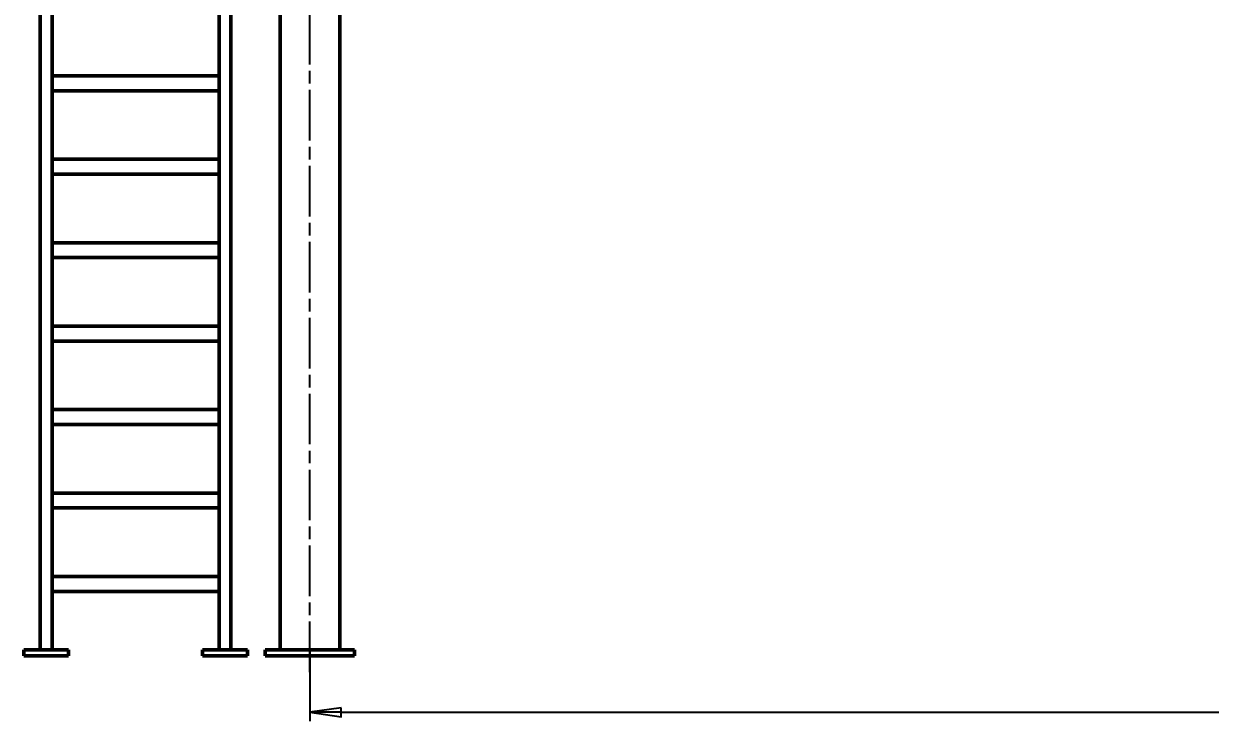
# Model space of a CAD drawing. Header units: millimetres. Extents: x 0 to 25230, y 0 to 17820.
# Drawn here: x 15005 to 18985, y 4766 to 7107 of the extents above; entities that cross this region are included whole.
import ezdxf

# ---------------------------------------------------------------- set-up
doc = ezdxf.new("R2010")
doc.units = ezdxf.units.MM
doc.header["$LTSCALE"] = 30
doc.linetypes.add('CHAIN', pattern=[0.7087, 0.4724, -0.0591, 0.1181, -0.0591])
for name, color, linetype, lineweight in [('Видимый контур (ГОСТ)', 7, 'Continuous', 50), ('Осевая линия (ГОСТ)', 7, 'Continuous', 25), ('Размер (ГОСТ)', 7, 'Continuous', 25)]:
    doc.layers.add(name, color=color, linetype=linetype, lineweight=lineweight)
doc.styles.add('Обычный текст (ГОСТ)', font='GOST Common Italic.ttf')
doc.dimstyles.new('Обычный (ГОСТ)', dxfattribs={"dimscale": 30, "dimtxt": 3.5, "dimasz": 3.5, "dimexe": 1, "dimexo": 0, "dimgap": 0.5, "dimtad": 1, "dimrnd": 1e-08, "dimtxsty": 'Обычный текст (ГОСТ)', "dimblk": 'Filled-1', "dimcen": 0.09, "dimdle": 15, "dimclrd": 256, "dimclre": 256, "dimclrt": 256, "dimazin": 2, "dimtfac": 0.714286, "dimtdec": 3, "dimtmove": 0, "dimatfit": 3, "dimfxl": 1, "dimtolj": 1, "dimlwd": 25, "dimlwe": 25, "dimarcsym": 0})

# ---------------------------------------------------------------- blocks, each defined once
blk = doc.blocks.new('Filled-1')
at = {"color": 0}
for p, q in [((0, 0), (-1, 0.143)), ((-1, 0.143), (-1, -0.143)), ((-1, 0), (0, 0)), ((-1, -0.143), (0, 0))]:
    blk.add_line(p, q, dxfattribs=at)
at = {"color": 0, "flags": 128}
blk.add_lwpolyline([(-1, -0.143), (0, 0), (-1, 0.143), (-1, -0.143)], dxfattribs=at)
at = {"color": 0}
blk.add_solid([(-1, -0.143), (0, 0), (-1, 0.143), (-1, -0.143)], dxfattribs=at)
blk = doc.blocks.new('*D153')
at = {"layer": 'Defpoints', "color": 0, "linetype": 'Continuous', "transparency": 16777216}
for p in [(15964.8, 5005.8), (23064.8, 4930.8), (23064.8, 4796.5)]:
    blk.add_point(p, dxfattribs=at)
at = {"layer": 'Размер (ГОСТ)', "linetype": 'Continuous', "lineweight": 25, "transparency": 16777216}
for p, q in [((15964.8, 5005.8), (15964.8, 4766.5)), ((23064.8, 4930.8), (23064.8, 4766.5)), ((16069.8, 4796.5), (22959.8, 4796.5))]:
    blk.add_line(p, q, dxfattribs=at)
at = {"layer": 'Размер (ГОСТ)', "linetype": 'Continuous', "lineweight": 25, "transparency": 16777216, "xscale": 105, "yscale": 105, "zscale": 105, "rotation": 180}
blk.add_blockref('Filled-1', (15964.8, 4796.5), dxfattribs=at)
at = {"layer": 'Размер (ГОСТ)', "linetype": 'Continuous', "lineweight": 25, "transparency": 16777216, "xscale": 105, "yscale": 105, "zscale": 105}
blk.add_blockref('Filled-1', (23064.8, 4796.5), dxfattribs=at)
at = {"layer": 'Размер (ГОСТ)', "linetype": 'Continuous', "lineweight": 25, "transparency": 16777216, "insert": (19308.8, 4917.8), "char_height": 105, "attachment_point": 1, "style": 'Обычный текст (ГОСТ)'}
blk.add_mtext('\\A1;\\fGOST Common|b0|i1;7100±2', dxfattribs=at)

msp = doc.modelspace()

# ---------------------------------------------------------------- linework, layer by layer
at = {"layer": 'Видимый контур (ГОСТ)'}
for p, q in [((15099.797, 5005.81), (15099.797, 8947.31)), ((15659.797, 5005.81), (15659.797, 8947.31)), ((15864.797, 5005.81), (15864.797, 8888.81)), ((16064.797, 5005.81), (16064.797, 8888.81)), ((15059.797, 5005.81), (15059.797, 7162.31)), ((15699.797, 5005.81), (15699.797, 7162.31)), ((15099.797, 6932.31), (15659.797, 6932.31)), ((15099.797, 6882.31), (15659.797, 6882.31)), ((15099.797, 6652.31), (15659.797, 6652.31)), ((15099.797, 6602.31), (15659.797, 6602.31)), ((15099.797, 6372.31), (15659.797, 6372.31)), ((15099.797, 6322.31), (15659.797, 6322.31)), ((15099.797, 6092.31), (15659.797, 6092.31)), ((15099.797, 6042.31), (15659.797, 6042.31)), ((15099.797, 5812.31), (15659.797, 5812.31)), ((15099.797, 5762.31), (15659.797, 5762.31)), ((15099.797, 5532.31), (15659.797, 5532.31)), ((15099.797, 5482.31), (15659.797, 5482.31)), ((15099.797, 5252.31), (15659.797, 5252.31)), ((15099.797, 5202.31), (15659.797, 5202.31)), ((15004.797, 5005.81), (15004.797, 4985.81)), ((15154.797, 5005.81), (15004.797, 5005.81)), ((15154.797, 4985.81), (15004.797, 4985.81)), ((15154.797, 5005.81), (15154.797, 4985.81)), ((15604.797, 5005.81), (15604.797, 4985.81)), ((15754.797, 5005.81), (15604.797, 5005.81)), ((15754.797, 4985.81), (15604.797, 4985.81)), ((15754.797, 5005.81), (15754.797, 4985.81)), ((15814.797, 5005.81), (16114.797, 5005.81)), ((15814.797, 4985.81), (15814.797, 5005.81)), ((15814.797, 4985.81), (16114.797, 4985.81)), ((16114.797, 4985.81), (16114.797, 5005.81))]:
    msp.add_line(p, q, dxfattribs=at)
at = {"layer": 'Осевая линия (ГОСТ)', "linetype": 'CHAIN', "ltscale": 11.993792}
msp.add_line((15964.797, 4930.81), (15964.797, 9327.715), dxfattribs=at)

# ---------------------------------------------------------------- dimensions: what is measured, and where the dimension line sits
at = {"layer": 'Размер (ГОСТ)', "linetype": 'Continuous', "lineweight": 25}
dim = msp.add_linear_dim(base=(23064.797, 4796.453), p1=(15964.797, 5005.81), p2=(23064.797, 4930.81), text='\\fGOST Common|b0|i1;<>±2', dimstyle='Обычный (ГОСТ)', override={"dimgap": 0.5, "dimdec": 2, "dimtol": 0, "dimlim": 0, "dimtp": 0, "dimtm": 0, "dimtdec": 3, "dimtofl": 0, "dimatfit": 1}, dxfattribs=at)
dim.commit()
dim.dimension.update_dxf_attribs({"geometry": '*D153', "text_midpoint": (19514.797, 4796.453), "dimtype": 160})

doc.saveas('drawing.dxf')
